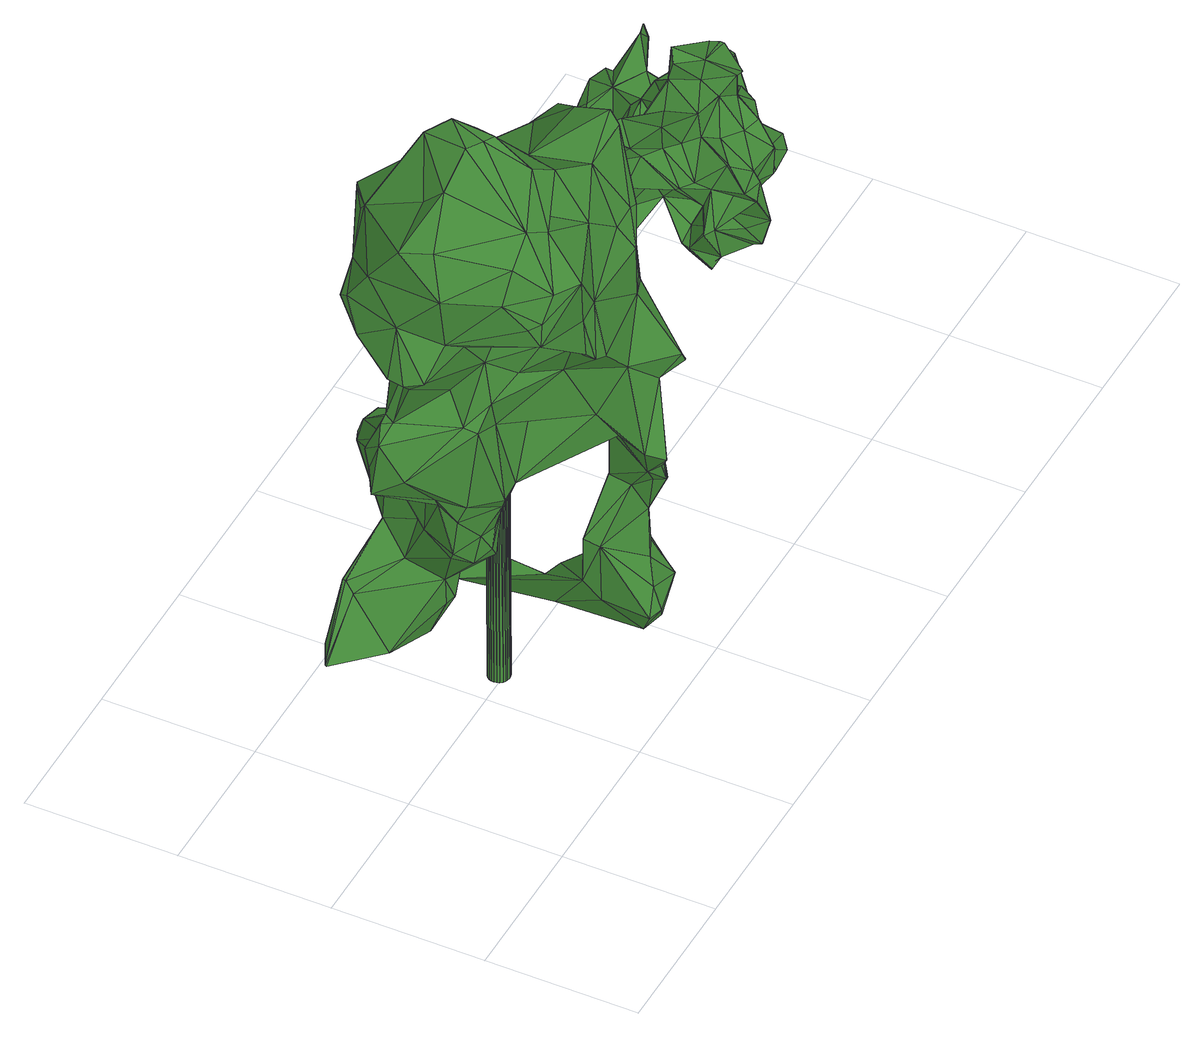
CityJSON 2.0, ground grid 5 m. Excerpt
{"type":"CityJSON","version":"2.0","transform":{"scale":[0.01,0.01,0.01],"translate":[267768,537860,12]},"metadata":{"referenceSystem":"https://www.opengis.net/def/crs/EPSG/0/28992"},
"CityObjects":{
"tree1":{"type":"SolitaryVegetationObject","attributes":{"gtid":58,"crown_width_m":9.71,"crown_median_z":25.29,"crown_r50_m":0.423,"crown_porosity":0.892,"trunk_H_m":11.9,"trunk_DBH_m":0.69,"trunk_radius_m":0.345,"trunk_base_height_m":13.39,"original_gtid":"58"},"geometry":[{"type":"Solid","lod":"3","boundaries":[[[[0,1,2]],[[3,4,5]],[[6,7,8]],[[9,10,11]],[[12,13,14]],[[15,16,17]],[[18,19,20]],[[18,20,21]],[[22,23,24]],[[25,26,27]],[[28,29,30]],[[31,29,28]],[[32,33,21]],[[34,35,36]],[[37,8,38]],[[39,8,37]],[[40,41,42]],[[43,44,45]],[[46,47,48]],[[12,49,50]],[[51,52,53]],[[54,26,25]],[[48,29,46]],[[44,55,56]],[[57,58,59]],[[11,60,61]],[[62,63,64]],[[65,66,32]],[[67,68,69]],[[70,71,72]],[[73,74,75]],[[76,77,78]],[[12,14,49]],[[79,51,53]],[[80,32,21]],[[45,44,56]],[[81,58,57]],[[82,66,65]],[[65,32,80]],[[33,83,18]],[[47,78,84]],[[48,47,84]],[[85,56,86]],[[87,75,69]],[[14,13,88]],[[18,83,89]],[[90,89,83]],[[90,60,91]],[[69,75,92]],[[82,65,93]],[[94,95,27]],[[86,56,96]],[[97,98,99]],[[87,100,75]],[[101,102,103]],[[6,88,7]],[[70,48,84]],[[104,105,106]],[[105,107,108]],[[40,109,41]],[[20,110,50]],[[78,47,76]],[[111,112,94]],[[27,26,54]],[[108,107,113]],[[108,113,8]],[[45,56,85]],[[106,114,115]],[[77,116,70]],[[117,118,106]],[[2,119,120]],[[121,122,123]],[[96,124,22]],[[80,93,65]],[[9,11,61]],[[9,58,10]],[[94,27,111]],[[77,84,78]],[[54,111,27]],[[72,125,126]],[[52,125,72]],[[96,125,52]],[[49,14,93]],[[21,33,18]],[[127,76,128]],[[23,129,24]],[[85,130,45]],[[131,107,105]],[[132,98,121]],[[133,98,132]],[[86,129,85]],[[134,133,135]],[[22,24,86]],[[116,71,70]],[[70,84,77]],[[131,136,107]],[[116,52,71]],[[53,52,116]],[[72,71,52]],[[55,96,56]],[[129,86,24]],[[137,138,139]],[[98,122,121]],[[97,140,98]],[[81,10,58]],[[141,142,143]],[[9,61,59]],[[7,144,8]],[[72,29,70]],[[72,30,29]],[[123,130,85]],[[129,123,85]],[[145,35,34]],[[70,29,48]],[[146,147,67]],[[15,148,16]],[[149,112,150]],[[55,44,140]],[[55,140,151]],[[152,98,133]],[[33,153,83]],[[154,95,155]],[[156,119,157]],[[137,158,91]],[[139,158,137]],[[42,159,136]],[[118,42,136]],[[139,160,4]],[[5,4,160]],[[161,92,74]],[[75,74,92]],[[162,163,5]],[[59,58,9]],[[88,13,7]],[[88,93,14]],[[7,13,144]],[[20,164,110]],[[114,110,164]],[[22,86,96]],[[137,91,60]],[[6,165,166]],[[137,60,11]],[[123,129,167]],[[123,167,121]],[[162,5,160]],[[168,169,170]],[[157,163,156]],[[157,5,163]],[[171,172,173]],[[115,174,106]],[[66,153,32]],[[36,168,175]],[[127,128,176]],[[177,3,178]],[[16,135,17]],[[103,73,101]],[[155,149,179]],[[180,181,182]],[[183,62,147]],[[12,108,13]],[[161,184,185]],[[117,186,187]],[[81,182,10]],[[23,51,151]],[[188,6,39]],[[188,39,189]],[[173,190,171]],[[168,191,192]],[[141,192,189]],[[109,102,41]],[[193,194,195]],[[196,195,194]],[[197,122,98]],[[177,198,18]],[[32,153,33]],[[199,47,31]],[[47,199,76]],[[175,34,200]],[[106,174,117]],[[170,175,168]],[[59,165,57]],[[134,201,202]],[[203,23,151]],[[4,158,139]],[[4,3,158]],[[204,163,205]],[[140,44,43]],[[19,198,187]],[[91,158,90]],[[131,105,104]],[[120,156,204]],[[206,142,207]],[[140,43,197]],[[100,73,75]],[[101,73,100]],[[208,186,164]],[[11,138,137]],[[148,140,97]],[[111,54,112]],[[168,192,141]],[[209,210,211]],[[184,128,185]],[[212,175,170]],[[42,213,159]],[[214,215,216]],[[160,217,162]],[[218,153,66]],[[218,66,82]],[[80,21,219]],[[187,186,19]],[[220,1,221]],[[156,120,119]],[[172,179,173]],[[182,222,223]],[[224,225,165]],[[132,17,133]],[[135,133,17]],[[16,226,134]],[[189,192,188]],[[11,10,138]],[[227,181,217]],[[134,135,16]],[[197,130,122]],[[123,122,130]],[[172,2,179]],[[67,228,146]],[[154,229,95]],[[95,53,176]],[[95,176,27]],[[46,29,31]],[[31,47,46]],[[215,150,54]],[[74,230,161]],[[94,112,95]],[[95,112,155]],[[54,150,112]],[[61,60,231]],[[69,68,87]],[[147,87,68]],[[197,43,130]],[[45,130,43]],[[178,221,232]],[[233,232,221]],[[201,234,183]],[[134,234,201]],[[140,197,98]],[[233,221,0]],[[235,212,170]],[[168,141,169]],[[145,209,35]],[[169,236,170]],[[62,236,169]],[[202,201,210]],[[237,87,62]],[[87,237,100]],[[164,174,115]],[[35,209,180]],[[76,127,77]],[[215,214,179]],[[106,118,136]],[[92,161,238]],[[0,172,233]],[[239,237,64]],[[168,36,191]],[[136,104,106]],[[117,190,118]],[[208,20,186]],[[143,213,239]],[[206,213,143]],[[162,181,163]],[[180,163,181]],[[20,19,186]],[[227,182,181]],[[158,3,177]],[[158,177,90]],[[173,40,118]],[[204,156,163]],[[55,151,96]],[[178,3,220]],[[36,175,200]],[[104,136,131]],[[8,39,6]],[[62,183,236]],[[193,204,211]],[[186,117,164]],[[164,20,208]],[[114,164,115]],[[221,1,0]],[[228,92,238]],[[240,2,1]],[[6,166,88]],[[93,88,166]],[[20,241,21]],[[28,146,228]],[[218,82,224]],[[117,174,164]],[[181,162,217]],[[203,151,15]],[[159,213,206]],[[127,176,53]],[[211,204,205]],[[73,103,74]],[[81,191,222]],[[81,222,182]],[[38,141,189]],[[193,201,183]],[[193,183,155]],[[228,238,28]],[[242,243,145]],[[145,210,209]],[[145,202,210]],[[77,127,116]],[[233,172,171]],[[215,179,150]],[[149,150,179]],[[210,193,211]],[[224,165,59]],[[98,152,244]],[[99,98,244]],[[244,152,245]],[[18,198,19]],[[173,118,190]],[[57,188,81]],[[145,243,202]],[[8,246,247]],[[8,247,38]],[[151,125,96]],[[36,200,34]],[[210,201,193]],[[179,2,194]],[[116,127,53]],[[114,106,105]],[[114,105,110]],[[53,95,79]],[[229,79,95]],[[126,79,229]],[[188,192,191]],[[81,188,191]],[[35,223,36]],[[182,223,180]],[[35,180,223]],[[36,223,191]],[[222,191,223]],[[62,64,237]],[[146,28,229]],[[132,121,203]],[[229,154,146]],[[147,248,183]],[[101,100,239]],[[237,239,100]],[[169,64,63]],[[169,63,62]],[[178,187,198]],[[177,178,198]],[[155,112,149]],[[170,236,235]],[[134,202,243]],[[134,243,133]],[[152,133,243]],[[97,99,235]],[[242,245,243]],[[152,243,245]],[[30,72,126]],[[49,219,50]],[[241,50,219]],[[2,240,119]],[[179,193,155]],[[25,128,184]],[[199,128,76]],[[220,221,178]],[[99,244,235]],[[140,148,151]],[[148,15,151]],[[51,124,96]],[[177,89,90]],[[18,89,177]],[[17,203,15]],[[17,132,203]],[[155,183,248]],[[155,248,154]],[[128,199,249]],[[128,249,185]],[[31,249,199]],[[246,136,206]],[[218,83,153]],[[67,69,228]],[[228,69,92]],[[207,38,247]],[[83,218,231]],[[224,231,218]],[[145,34,175]],[[119,240,157]],[[220,157,240]],[[229,28,126]],[[30,126,28]],[[101,213,102]],[[147,68,67]],[[142,206,143]],[[235,250,212]],[[244,250,235]],[[250,242,212]],[[20,50,241]],[[214,103,251]],[[51,96,52]],[[151,51,125]],[[79,125,51]],[[225,166,165]],[[190,117,232]],[[141,38,142]],[[239,64,143]],[[141,143,64]],[[169,141,64]],[[187,232,117]],[[97,235,226]],[[97,226,148]],[[226,16,148]],[[236,234,235]],[[226,234,134]],[[226,235,234]],[[183,234,236]],[[157,220,5]],[[3,5,220]],[[180,205,163]],[[209,205,180]],[[209,211,205]],[[62,87,147]],[[57,165,188]],[[6,188,165]],[[28,238,249]],[[238,161,249]],[[28,249,31]],[[185,249,161]],[[244,245,250]],[[250,245,242]],[[105,108,12]],[[239,213,101]],[[42,102,213]],[[38,207,142]],[[102,109,251]],[[214,251,109]],[[102,251,103]],[[241,219,21]],[[171,232,233]],[[171,190,232]],[[172,0,2]],[[39,37,189]],[[196,193,195]],[[22,124,23]],[[51,23,124]],[[126,125,79]],[[139,138,160]],[[204,193,252]],[[37,38,253]],[[189,37,253]],[[38,189,253]],[[61,231,59]],[[224,59,231]],[[93,219,49]],[[80,219,93]],[[175,212,242]],[[50,110,12]],[[110,105,12]],[[113,107,246]],[[246,107,136]],[[178,232,187]],[[230,103,214]],[[230,214,184]],[[121,167,203]],[[203,167,23]],[[129,23,167]],[[154,248,146]],[[93,166,82]],[[224,82,166]],[[224,166,225]],[[146,248,147]],[[194,193,179]],[[196,252,193]],[[2,252,194]],[[204,252,120]],[[2,120,252]],[[194,252,196]],[[160,138,217]],[[217,138,227]],[[182,138,10]],[[227,138,182]],[[27,176,25]],[[128,25,176]],[[13,108,144]],[[144,108,8]],[[8,113,246]],[[145,175,242]],[[118,40,42]],[[41,102,42]],[[136,159,206]],[[184,214,216]],[[25,216,54]],[[25,184,216]],[[74,103,230]],[[184,161,230]],[[215,54,216]],[[90,231,60]],[[83,231,90]],[[179,214,254]],[[109,254,214]],[[40,254,109]],[[179,254,173]],[[173,254,40]],[[240,1,220]],[[206,247,246]],[[207,247,206]],[[255,256,257]],[[255,257,258]],[[258,257,259]],[[258,259,260]],[[257,256,261]],[[257,261,259]],[[259,261,262]],[[259,262,260]],[[261,256,263]],[[261,263,262]],[[262,263,264]],[[262,264,260]],[[263,256,265]],[[263,265,264]],[[264,265,266]],[[264,266,260]],[[265,256,267]],[[265,267,266]],[[266,267,268]],[[266,268,260]],[[267,256,269]],[[267,269,268]],[[268,269,270]],[[268,270,260]],[[269,256,271]],[[269,271,270]],[[270,271,272]],[[270,272,260]],[[271,256,273]],[[271,273,272]],[[272,273,274]],[[272,274,260]],[[273,256,275]],[[273,275,274]],[[274,275,276]],[[274,276,260]],[[275,256,277]],[[275,277,276]],[[276,277,278]],[[276,278,260]],[[277,256,279]],[[277,279,278]],[[278,279,280]],[[278,280,260]],[[279,256,281]],[[279,281,280]],[[280,281,282]],[[280,282,260]],[[281,256,283]],[[281,283,282]],[[282,283,284]],[[282,284,260]],[[283,256,285]],[[283,285,284]],[[284,285,286]],[[284,286,260]],[[285,256,287]],[[285,287,286]],[[286,287,288]],[[286,288,260]],[[287,256,289]],[[287,289,288]],[[288,289,290]],[[288,290,260]],[[289,256,291]],[[289,291,290]],[[290,291,292]],[[290,292,260]],[[291,256,293]],[[291,293,292]],[[292,293,294]],[[292,294,260]],[[293,256,295]],[[293,295,294]],[[294,295,296]],[[294,296,260]],[[295,256,297]],[[295,297,296]],[[296,297,298]],[[296,298,260]],[[297,256,299]],[[297,299,298]],[[298,299,300]],[[298,300,260]],[[299,256,301]],[[299,301,300]],[[300,301,302]],[[300,302,260]],[[301,256,303]],[[301,303,302]],[[302,303,304]],[[302,304,260]],[[303,256,255]],[[303,255,304]],[[304,255,258]],[[304,258,260]]]]}]},
"tree2":{"type":"SolitaryVegetationObject","attributes":{"gtid":424,"crown_width_m":6.64,"crown_median_z":16.67,"crown_r50_m":0.313,"crown_porosity":0.914,"trunk_H_m":3.67,"trunk_DBH_m":0.199,"trunk_radius_m":0.0997,"trunk_base_height_m":13,"original_gtid":"425"},"geometry":[{"type":"Solid","lod":"3","boundaries":[[[[305,306,307]],[[308,309,310]],[[311,312,313]],[[314,315,316]],[[317,318,319]],[[320,321,322]],[[323,308,310]],[[324,325,326]],[[327,328,329]],[[330,331,332]],[[333,334,335]],[[333,335,336]],[[337,338,339]],[[337,339,340]],[[341,342,343]],[[344,345,346]],[[347,348,349]],[[350,322,323]],[[351,352,353]],[[354,355,356]],[[357,358,359]],[[360,361,362]],[[348,361,360]],[[317,363,318]],[[308,364,365]],[[360,366,348]],[[305,310,306]],[[367,312,368]],[[367,368,369]],[[356,330,354]],[[314,370,371]],[[372,305,373]],[[374,375,351]],[[376,377,378]],[[379,380,381]],[[382,383,384]],[[356,385,330]],[[331,330,385]],[[386,387,388]],[[389,390,313]],[[313,390,326]],[[325,311,391]],[[392,393,394]],[[333,395,396]],[[309,308,365]],[[392,397,337]],[[398,399,400]],[[401,402,403]],[[381,380,374]],[[404,405,406]],[[389,407,390]],[[407,326,390]],[[373,408,372]],[[313,326,391]],[[409,354,410]],[[411,409,410]],[[411,410,405]],[[412,413,409]],[[354,409,355]],[[354,330,410]],[[360,362,345]],[[414,415,416]],[[414,416,417]],[[418,419,393]],[[420,421,375]],[[420,375,374]],[[314,422,328]],[[423,424,425]],[[426,336,427]],[[351,353,374]],[[428,429,430]],[[413,385,356]],[[403,372,408]],[[426,431,432]],[[433,434,435]],[[316,436,314]],[[421,437,352]],[[438,439,440]],[[377,440,439]],[[344,441,398]],[[441,344,346]],[[442,443,379]],[[444,330,445]],[[446,402,401]],[[339,338,447]],[[339,447,396]],[[403,408,373]],[[403,373,401]],[[448,319,318]],[[449,450,451]],[[307,306,365]],[[309,365,306]],[[452,453,454]],[[326,325,391]],[[455,448,456]],[[457,361,347]],[[313,312,389]],[[458,361,457]],[[458,457,433]],[[313,391,311]],[[363,448,318]],[[422,459,329]],[[328,422,329]],[[460,323,461]],[[456,448,415]],[[386,388,345]],[[362,361,462]],[[459,463,329]],[[376,464,316]],[[436,316,464]],[[403,465,372]],[[466,400,467]],[[440,468,469]],[[403,470,465]],[[432,431,471]],[[331,472,350]],[[331,460,473]],[[320,322,452]],[[381,474,379]],[[455,364,475]],[[440,316,371]],[[440,377,316]],[[437,476,422]],[[459,476,477]],[[346,478,398]],[[441,346,398]],[[346,462,478]],[[412,409,411]],[[479,468,370]],[[468,371,370]],[[327,480,357]],[[411,481,482]],[[344,398,417]],[[345,362,462]],[[483,484,307]],[[485,333,486]],[[431,487,473]],[[332,445,330]],[[360,345,488]],[[360,488,366]],[[429,489,490]],[[324,490,489]],[[374,436,464]],[[420,491,421]],[[421,491,492]],[[493,350,472]],[[493,322,350]],[[471,395,494]],[[483,392,401]],[[495,344,416]],[[451,450,319]],[[473,496,431]],[[443,497,498]],[[372,465,305]],[[374,491,420]],[[443,498,379]],[[499,428,500]],[[317,319,450]],[[306,310,309]],[[392,394,397]],[[466,501,414]],[[502,430,429]],[[429,503,502]],[[504,435,434]],[[337,505,392]],[[344,387,386]],[[477,476,437]],[[477,437,506]],[[457,507,433]],[[507,508,509]],[[345,344,386]],[[402,470,403]],[[401,505,446]],[[479,370,314]],[[429,490,503]],[[363,449,451]],[[406,510,384]],[[442,425,443]],[[334,341,444]],[[415,320,495]],[[449,363,317]],[[486,463,477]],[[421,352,351]],[[449,317,450]],[[348,347,361]],[[371,316,315]],[[371,315,314]],[[511,429,499]],[[353,436,374]],[[495,452,512]],[[513,481,367]],[[513,367,454]],[[323,322,308]],[[322,321,308]],[[514,515,516]],[[503,490,424]],[[320,452,495]],[[454,517,452]],[[357,480,486]],[[518,456,414]],[[406,405,410]],[[477,485,486]],[[480,329,463]],[[480,463,486]],[[480,327,329]],[[499,429,428]],[[311,368,312]],[[344,417,416]],[[473,445,332]],[[389,367,407]],[[312,367,389]],[[456,415,414]],[[462,361,458]],[[452,322,453]],[[512,452,517]],[[463,459,477]],[[451,448,363]],[[321,448,308]],[[451,308,448]],[[367,481,519]],[[427,431,426]],[[493,453,322]],[[423,502,503]],[[517,454,368]],[[517,368,311]],[[517,311,499]],[[496,473,460]],[[305,484,373]],[[307,484,305]],[[503,424,423]],[[457,508,507]],[[520,508,457]],[[385,413,412]],[[343,521,485]],[[454,369,368]],[[353,352,436]],[[314,436,352]],[[466,434,501]],[[504,434,466]],[[345,462,346]],[[430,522,366]],[[457,347,469]],[[440,469,438]],[[414,501,518]],[[477,523,485]],[[524,458,433]],[[495,512,517]],[[387,495,517]],[[387,344,495]],[[415,495,416]],[[488,388,366]],[[345,388,488]],[[382,421,492]],[[333,336,494]],[[506,437,421]],[[437,314,352]],[[437,422,314]],[[340,505,337]],[[446,505,340]],[[392,505,401]],[[438,347,349]],[[365,364,525]],[[514,519,405]],[[405,404,514]],[[415,448,320]],[[396,395,471]],[[526,509,508]],[[421,351,375]],[[526,508,468]],[[520,468,508]],[[333,494,395]],[[526,479,327]],[[331,473,332]],[[506,523,477]],[[417,400,414]],[[324,489,325]],[[396,471,496]],[[396,496,339]],[[496,471,431]],[[425,497,443]],[[424,497,425]],[[447,333,396]],[[382,498,383]],[[382,379,498]],[[424,514,497]],[[442,379,474]],[[382,506,421]],[[514,424,515]],[[382,384,343]],[[382,343,506]],[[341,343,384]],[[305,527,310]],[[323,310,527]],[[340,527,305]],[[493,454,453]],[[406,410,510]],[[331,528,472]],[[444,341,510]],[[444,510,330]],[[410,330,510]],[[384,510,341]],[[471,494,432]],[[432,494,426]],[[478,399,398]],[[414,400,466]],[[438,469,347]],[[337,529,338]],[[514,516,367]],[[367,516,407]],[[337,397,529]],[[397,394,529]],[[509,338,529]],[[520,469,468]],[[457,469,520]],[[507,509,529]],[[433,507,529]],[[433,529,394]],[[530,504,467]],[[524,530,399]],[[524,399,478]],[[435,504,531]],[[530,531,504]],[[398,400,417]],[[333,342,334]],[[524,462,458]],[[478,462,524]],[[532,378,522]],[[531,530,524]],[[427,473,487]],[[502,522,430]],[[359,447,338]],[[467,399,530]],[[400,399,467]],[[440,371,468]],[[427,487,431]],[[374,380,491]],[[340,339,527]],[[356,355,413]],[[355,409,413]],[[448,321,320]],[[366,522,378]],[[526,327,359]],[[526,359,509]],[[405,519,411]],[[531,533,435]],[[394,419,501]],[[393,419,394]],[[357,359,327]],[[509,359,338]],[[404,406,383]],[[384,383,406]],[[513,493,534]],[[513,534,481]],[[454,493,513]],[[451,475,308]],[[328,479,314]],[[326,407,516]],[[376,316,377]],[[476,459,422]],[[343,485,523]],[[465,470,305]],[[446,470,402]],[[340,470,446]],[[412,411,385]],[[482,385,411]],[[382,491,379]],[[382,492,491]],[[379,491,380]],[[350,460,331]],[[323,460,350]],[[343,523,506]],[[447,358,333]],[[394,434,433]],[[394,501,434]],[[366,500,430]],[[388,500,366]],[[339,461,527]],[[342,521,343]],[[336,335,427]],[[411,519,481]],[[367,519,514]],[[325,489,311]],[[525,307,365]],[[311,489,499]],[[511,499,489]],[[404,497,514]],[[307,525,483]],[[518,419,418]],[[388,387,500]],[[340,305,470]],[[454,367,369]],[[392,483,418]],[[532,535,376]],[[339,496,461]],[[392,418,393]],[[494,336,426]],[[383,498,497]],[[383,497,404]],[[483,401,484]],[[373,484,401]],[[430,500,428]],[[349,439,438]],[[377,439,349]],[[359,358,447]],[[424,490,516]],[[424,516,515]],[[490,326,516]],[[490,324,326]],[[496,460,461]],[[334,342,341]],[[467,504,466]],[[331,385,528]],[[385,482,528]],[[481,528,482]],[[528,536,472]],[[534,536,481]],[[493,536,534]],[[481,536,528]],[[472,536,493]],[[532,423,474]],[[532,502,423]],[[517,500,387]],[[517,499,500]],[[455,475,448]],[[442,474,425]],[[319,475,451]],[[448,475,319]],[[425,474,423]],[[376,378,532]],[[366,378,348]],[[349,348,378]],[[349,378,377]],[[308,475,364]],[[456,537,455]],[[518,537,456]],[[418,537,518]],[[468,479,526]],[[328,327,479]],[[511,489,429]],[[333,521,342]],[[485,521,333]],[[502,532,522]],[[527,461,323]],[[444,335,334]],[[427,335,473]],[[445,473,335]],[[445,335,444]],[[374,535,381]],[[474,381,535]],[[474,535,532]],[[433,435,533]],[[501,419,518]],[[535,374,464]],[[535,464,376]],[[333,358,486]],[[357,486,358]],[[418,483,537]],[[525,537,483]],[[364,455,537]],[[364,537,525]],[[433,533,524]],[[524,533,531]],[[538,539,540]],[[538,540,541]],[[541,540,542]],[[541,542,543]],[[540,539,544]],[[540,544,542]],[[542,544,545]],[[542,545,543]],[[544,539,546]],[[544,546,545]],[[545,546,547]],[[545,547,543]],[[546,539,548]],[[546,548,547]],[[547,548,549]],[[547,549,543]],[[548,539,550]],[[548,550,549]],[[549,550,551]],[[549,551,543]],[[550,539,552]],[[550,552,551]],[[551,552,553]],[[551,553,543]],[[552,539,554]],[[552,554,553]],[[553,554,555]],[[553,555,543]],[[554,539,556]],[[554,556,555]],[[555,556,557]],[[555,557,543]],[[556,539,558]],[[556,558,557]],[[557,558,559]],[[557,559,543]],[[558,539,560]],[[558,560,559]],[[559,560,561]],[[559,561,543]],[[560,539,562]],[[560,562,561]],[[561,562,563]],[[561,563,543]],[[562,539,564]],[[562,564,563]],[[563,564,565]],[[563,565,543]],[[564,539,566]],[[564,566,565]],[[565,566,567]],[[565,567,543]],[[566,539,568]],[[566,568,567]],[[567,568,569]],[[567,569,543]],[[568,539,570]],[[568,570,569]],[[569,570,571]],[[569,571,543]],[[570,539,572]],[[570,572,571]],[[571,572,573]],[[571,573,543]],[[572,539,574]],[[572,574,573]],[[573,574,575]],[[573,575,543]],[[574,539,576]],[[574,576,575]],[[575,576,577]],[[575,577,543]],[[576,539,578]],[[576,578,577]],[[577,578,579]],[[577,579,543]],[[578,539,580]],[[578,580,579]],[[579,580,581]],[[579,581,543]],[[580,539,582]],[[580,582,581]],[[581,582,583]],[[581,583,543]],[[582,539,584]],[[582,584,583]],[[583,584,585]],[[583,585,543]],[[584,539,586]],[[584,586,585]],[[585,586,587]],[[585,587,543]],[[586,539,538]],[[586,538,587]],[[587,538,541]],[[587,541,543]]]]}]}
},
"vertices":[
[601,684,1477],[848,646,1484],[872,796,1340],[993,683,1822],[1058,643,1861],[1115,550,1669],[385,130,1994],[260,195,1909],[260,199,1818],[894,265,2151],[853,189,1902],[927,300,2145],[96,447,2025],[196,295,1991],[235,281,2107],[790,293,639],[826,263,829],[841,266,704],[596,700,2151],[440,888,2039],[309,798,2092],[435,670,2330],[869,464,264],[907,462,322],[883,435,248],[621,981,830],[649,992,836],[737,988,748],[496,631,525],[351,738,309],[517,638,408],[356,859,488],[480,601,2375],[539,635,2279],[843,22,1366],[857,53,1371],[821,22,1404],[480,165,1622],[498,218,1610],[457,162,1776],[261,706,1341],[232,707,1327],[242,671,1337],[828,118,436],[775,105,358],[824,90,359],[207,871,319],[208,876,322],[270,889,297],[139,489,2165],[107,588,2156],[860,486,308],[692,685,366],[711,689,489],[678,989,862],[770,259,373],[831,153,252],[723,185,1918],[812,188,1922],[726,267,2131],[907,414,2149],[904,299,2187],[497,402,1002],[632,413,1240],[445,440,1260],[455,485,2354],[491,467,2352],[426,440,784],[430,435,870],[388,458,857],[408,835,298],[531,727,298],[518,689,279],[310,570,1018],[323,566,990],[337,509,930],[360,896,529],[462,907,401],[290,918,323],[708,684,490],[401,516,2355],[763,143,1818],[503,353,2260],[605,565,2189],[295,916,307],[909,134,252],[867,419,218],[403,397,989],[296,177,2003],[651,489,2057],[887,541,2053],[976,504,2067],[342,527,795],[337,287,2172],[751,911,861],[668,716,699],[818,434,255],[825,189,812],[880,162,686],[835,125,854],[336,480,1003],[197,613,1162],[185,690,1284],[182,713,1086],[64,601,1688],[95,588,1870],[115,726,1769],[75,486,1702],[153,457,1806],[227,757,1214],[128,697,2000],[743,973,860],[751,887,881],[231,437,1744],[139,771,1886],[153,799,1866],[580,858,402],[345,783,1835],[327,644,1584],[918,768,1355],[964,753,1343],[914,192,572],[894,161,554],[959,126,398],[864,489,305],[658,675,377],[551,626,414],[570,877,457],[501,836,681],[946,360,290],[954,113,391],[56,546,1685],[871,234,667],[852,204,814],[849,262,940],[838,253,827],[130,563,1608],[999,477,2038],[978,425,1858],[1052,577,1904],[746,251,606],[571,283,1439],[477,382,1463],[395,429,1385],[235,228,1892],[874,172,1196],[465,449,728],[453,428,910],[721,295,639],[582,750,1061],[543,807,1078],[757,315,438],[855,86,860],[541,550,2310],[563,654,753],[635,673,1000],[967,716,1379],[944,636,1497],[1019,603,1927],[362,548,1421],[1046,496,1803],[399,650,795],[1123,534,1662],[1012,522,1432],[265,816,1915],[596,214,2028],[411,252,2128],[914,255,450],[685,131,1418],[651,216,1223],[664,65,1115],[504,936,1538],[577,814,1417],[459,777,1450],[188,802,1860],[790,81,1309],[559,818,652],[680,635,1921],[691,728,1804],[579,757,1223],[915,247,1528],[987,440,1718],[891,209,1722],[578,436,1015],[471,810,927],[473,708,751],[422,882,2038],[548,821,1882],[519,156,1803],[502,144,1594],[459,897,1592],[780,148,1625],[552,135,1571],[735,484,1204],[608,673,1393],[630,427,1339],[846,643,1479],[866,149,512],[562,753,2049],[356,884,530],[838,22,1365],[872,355,1088],[890,297,1104],[860,281,516],[966,684,1328],[986,497,1395],[394,450,1544],[501,324,1572],[351,834,2028],[893,259,1329],[889,333,1161],[919,461,1351],[697,11,1088],[321,484,1330],[264,725,1144],[520,816,1079],[484,812,1020],[1022,459,1787],[567,507,2271],[297,535,2261],[890,619,1677],[689,675,1593],[817,164,1670],[852,175,1611],[583,317,2206],[484,287,2118],[822,260,829],[946,414,1813],[386,481,741],[587,609,608],[381,633,1038],[666,445,2142],[551,824,1701],[586,799,1547],[785,242,1044],[779,113,933],[718,178,1100],[376,374,1043],[352,538,766],[334,441,1313],[876,646,1480],[301,604,2192],[810,78,1071],[853,98,947],[850,88,858],[824,83,939],[266,457,1712],[435,393,1759],[499,474,925],[472,750,580],[812,84,943],[220,740,1149],[907,707,1342],[483,171,1614],[436,625,1272],[610,495,138],[575,495,139],[608,504,138],[628,510,1328],[626,519,1328],[593,509,1329],[605,513,138],[623,527,1328],[599,520,138],[617,534,1328],[592,525,138],[610,539,1328],[584,528,138],[602,543,1328],[575,529,138],[593,544,1329],[566,528,139],[584,543,1329],[557,525,139],[576,539,1329],[550,519,139],[568,533,1329],[545,512,139],[563,526,1329],[542,504,139],[560,518,1329],[541,495,139],[559,509,1330],[542,486,140],[560,500,1330],[545,477,140],[564,492,1330],[551,470,140],[569,485,1330],[558,465,140],[576,479,1330],[567,462,139],[585,476,1330],[575,461,139],[594,475,1329],[584,462,139],[603,476,1329],[593,465,139],[611,480,1329],[600,471,139],[618,485,1329],[605,478,139],[623,492,1329],[608,486,138],[627,501,1329],
[2450,1216,442],[2505,1214,493],[2550,1227,478],[2562,1127,565],[2503,1180,526],[2483,1174,516],[2634,861,792],[2559,876,822],[2587,825,853],[2462,638,243],[2433,677,380],[2505,663,401],[2764,1127,648],[2727,1092,641],[2738,1122,634],[2602,1003,512],[2562,1125,564],[2485,1029,598],[2444,1067,504],[2554,699,811],[2605,785,847],[2484,785,878],[2460,810,206],[2440,693,203],[2349,735,247],[2211,1001,602],[2288,1010,529],[2210,979,507],[2370,865,399],[2327,878,489],[2271,936,407],[2235,890,363],[2504,1012,340],[2477,951,345],[2380,1023,389],[2459,1102,340],[2292,786,522],[2359,816,467],[2344,721,443],[2770,916,543],[2761,853,483],[2876,888,539],[2770,674,321],[2766,675,400],[2742,649,366],[2368,1002,562],[2370,543,345],[2377,576,324],[2372,542,345],[2212,1039,674],[2231,1074,667],[2235,1078,660],[2387,818,251],[2419,831,332],[2450,834,314],[2755,730,411],[2769,764,366],[2805,800,428],[2725,1093,643],[2661,1199,529],[2596,1218,531],[2671,711,511],[2443,885,795],[2577,866,781],[2489,838,735],[2520,688,247],[2520,689,249],[2414,1272,340],[2470,1266,343],[2421,541,396],[2405,615,347],[2558,602,442],[2616,622,400],[2628,657,461],[2336,582,552],[2373,560,503],[2425,577,528],[2333,690,529],[2318,736,549],[2294,774,532],[2214,1001,602],[2728,862,494],[2641,853,539],[2669,806,498],[2462,885,907],[2461,883,908],[2600,795,852],[2568,1100,312],[2610,1074,367],[2632,997,355],[2256,925,371],[2367,992,391],[2564,986,350],[2852,924,509],[2827,912,391],[2804,936,403],[2506,1193,281],[2407,1188,277],[2407,1234,315],[2348,795,656],[2272,821,771],[2313,838,648],[2429,862,876],[2415,1272,338],[2235,1040,699],[2237,907,682],[2293,963,730],[2231,1044,683],[2237,1077,661],[2752,973,459],[2682,988,522],[2690,974,530],[2786,959,475],[2621,1153,390],[2632,1050,382],[2384,679,414],[2304,664,403],[2334,676,251],[2532,683,603],[2507,751,730],[2445,717,628],[2231,950,279],[2232,891,364],[2643,748,659],[2584,730,682],[2640,703,623],[2251,961,339],[2233,951,280],[2724,917,301],[2742,967,296],[2770,986,262],[2412,582,326],[2325,654,284],[2670,752,366],[2668,716,401],[2585,747,332],[2880,906,541],[2387,662,589],[2351,644,633],[2230,919,525],[2218,941,516],[2423,1149,259],[2413,938,383],[2684,1077,548],[2762,1128,649],[2764,1129,647],[2736,1124,636],[2540,955,635],[2487,996,636],[2514,965,697],[2666,1156,497],[2691,1081,489],[2730,794,254],[2711,875,383],[2299,671,250],[2367,1032,462],[2375,1035,450],[2836,819,417],[2332,762,260],[2469,627,424],[2402,1215,349],[2768,956,349],[2811,963,325],[2587,677,226],[2682,769,280],[2401,1200,336],[2253,959,338],[2366,1001,564],[2271,940,407],[2444,608,544],[2666,1177,523],[2298,670,252],[2328,759,272],[2845,881,419],[2506,717,223],[2387,817,248],[2359,924,704],[2280,905,620],[2613,1186,368],[2514,1188,429],[2382,780,311],[2341,790,271],[2254,926,372],[2668,805,496],[2576,761,798],[2549,714,794],[2372,563,502],[2394,627,528],[2485,995,637],[2246,909,355],[2646,943,529],[2302,1082,396],[2375,744,680],[2348,645,632],[2610,793,683],[2597,788,570],[2707,1003,375],[2587,664,611],[2582,731,681],[2770,987,265],[2499,1101,322],[2271,683,400],[2636,867,256],[2607,792,230],[2543,834,339],[2266,885,634],[2559,771,747],[2575,908,552],[2413,876,718],[2371,752,771],[2506,754,731],[2480,798,797],[2596,896,653],[2696,1031,406],[2372,862,738],[2607,791,231],[2437,754,373],[2636,694,526],[2311,685,403],[2826,910,390],[2633,1139,464],[2544,795,200],[2488,1120,458],[2358,959,568],[2572,927,339],[2845,956,293],[2845,955,290],[2572,604,532],[2812,951,307],[2468,947,596],[2458,612,490],[2390,956,581],[2636,1139,463],[2535,844,101],[2525,845,100],[2535,847,100],[2512,868,468],[2512,870,467],[2502,868,467],[2534,849,100],[2511,873,467],[2532,852,100],[2510,875,467],[2530,853,100],[2508,877,467],[2528,854,100],[2505,878,467],[2526,855,99],[2503,878,466],[2523,855,99],[2500,878,466],[2521,854,99],[2498,877,466],[2518,852,99],[2496,876,466],[2517,851,99],[2494,874,466],[2516,848,99],[2493,871,466],[2515,846,99],[2492,869,466],[2515,843,99],[2493,866,466],[2516,841,100],[2493,864,467],[2518,838,100],[2495,862,467],[2520,837,100],[2497,860,467],[2522,836,100],[2499,859,467],[2524,835,100],[2502,858,468],[2527,835,101],[2504,859,468],[2529,836,101],[2507,859,468],[2532,838,101],[2509,861,468],[2533,840,101],[2511,863,468],[2534,842,101],[2512,865,468]
]}
